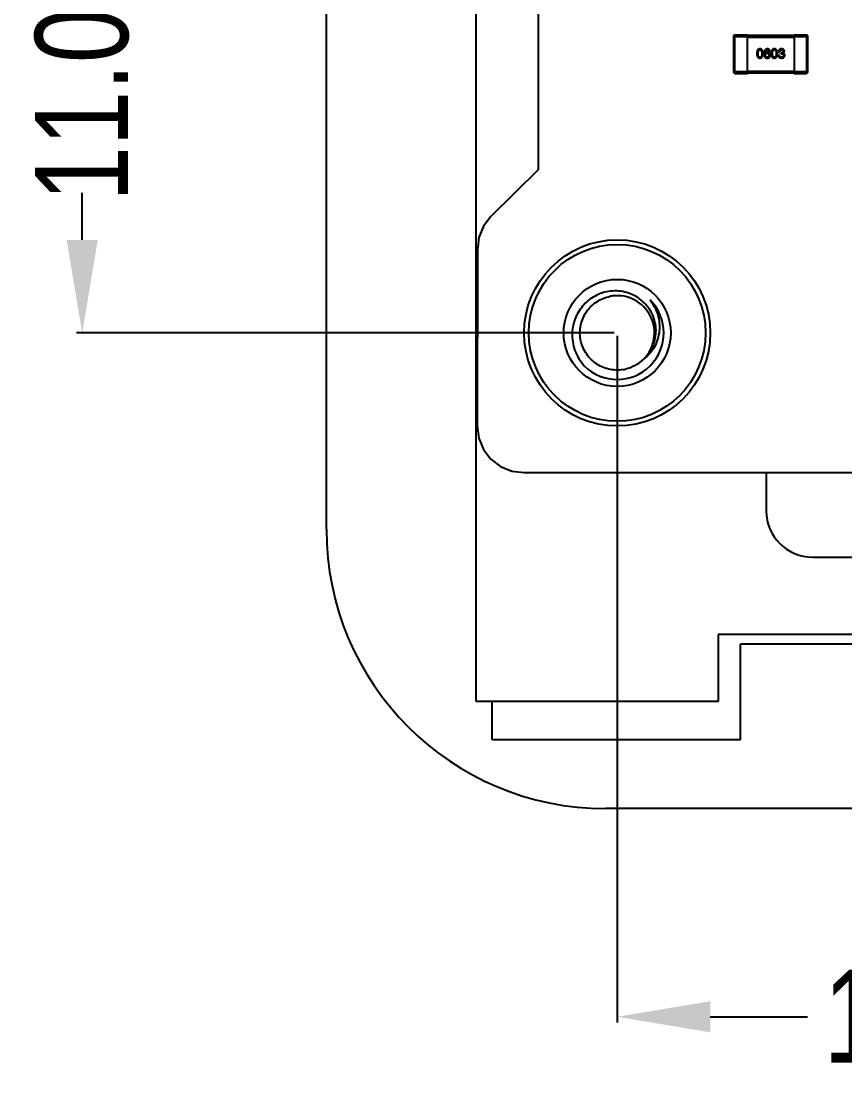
# Model space of a CAD drawing. Header units: inches. Extents: x -13 to 240, y -18 to 126.
# Drawn here: x 161.02 to 178.72, y 11.46 to 34.16 of the extents above; entities that cross this region are included whole.
import ezdxf

# ---------------------------------------------------------------- set-up
doc = ezdxf.new("R2010")
doc.units = ezdxf.units.IN
doc.header["$LTSCALE"] = 1.21
doc.header["$MEASUREMENT"] = 0
doc.header["$PDMODE"] = 3
doc.header["$PDSIZE"] = 0.3125
doc.layers.get('0').update_dxf_attribs({"linetype": 'CONTINUOUS'})
doc.layers.get('Defpoints').update_dxf_attribs({"linetype": 'CONTINUOUS'})
doc.layers.add('DIM', color=3, linetype='CONTINUOUS')
doc.styles.get("Standard").update_dxf_attribs({"font": 'txt', "width": 0.8})
doc.dimstyles.get("Standard").update_dxf_attribs({"dimtxt": 0.15625, "dimasz": 0.1875, "dimexe": 0.125, "dimexo": 0.0625, "dimgap": 0.09, "dimtad": 0, "dimtih": 1, "dimtoh": 1, "dimzin": 4, "dimdsep": 46, "dimtxsty": 'Standard', "dimblk": '_FILLED', "dimblk1": '_FILLED', "dimblk2": '_FILLED', "dimcen": 0.09, "dimazin": 1, "dimtp": 0.01, "dimtm": 0.01, "dimtfac": 1, "dimtofl": 0, "dimtmove": 0, "dimatfit": 3, "dimldrblk": '_FILLED', "dimfxl": 1, "dimtolj": 1, "dimtzin": 4, "dimarcsym": 0})

# ---------------------------------------------------------------- blocks, each defined once
blk = doc.blocks.new('_FILLED')
at = {"color": 0, "linetype": 'ByBlock'}
blk.add_solid([(0, 0), (-1, 0.167), (-1, -0.167)], dxfattribs=at)
blk = doc.blocks.new('*D54')
at = {"layer": 'Defpoints', "color": 0}
for p in [(162.33, 38.466), (171.327, 38.466), (173.827, 27.465)]:
    blk.add_point(p, dxfattribs=at)
at = {"layer": 'DIM', "color": 0, "lineweight": -2}
for p, q in [((171.264, 38.466), (162.205, 38.466)), ((162.33, 36.466), (162.33, 35.455)), ((162.33, 29.465), (162.33, 30.475)), ((173.764, 27.465), (162.205, 27.465))]:
    blk.add_line(p, q, dxfattribs=at)
at = {"layer": 'DIM', "color": 0, "lineweight": -2, "xscale": 2, "yscale": 2, "zscale": 2}
for p, rotation in [((162.33, 38.466), 90), ((162.33, 27.465), 270)]:
    blk.add_blockref('_FILLED', p, dxfattribs=dict(at, rotation=rotation))
at = {"layer": 'DIM', "color": 0, "insert": (162.33, 32.965), "char_height": 2, "attachment_point": 5, "rotation": 90}
blk.add_mtext('\\A1;11.00', dxfattribs=at)
blk = doc.blocks.new('*D61')
at = {"layer": 'Defpoints', "color": 0}
for p in [(173.826, 27.467), (188.056, 24.464), (173.826, 12.773)]:
    blk.add_point(p, dxfattribs=at)
at = {"layer": 'DIM', "color": 0, "lineweight": -2}
for p, q in [((173.826, 27.404), (173.826, 12.648)), ((188.056, 24.401), (188.056, 12.648)), ((175.826, 12.773), (177.918, 12.773)), ((186.056, 12.773), (183.964, 12.773))]:
    blk.add_line(p, q, dxfattribs=at)
at = {"layer": 'DIM', "color": 0, "lineweight": -2, "xscale": 2, "yscale": 2, "zscale": 2, "rotation": 180}
blk.add_blockref('_FILLED', (173.826, 12.773), dxfattribs=at)
at = {"layer": 'DIM', "color": 0, "lineweight": -2, "xscale": 2, "yscale": 2, "zscale": 2}
blk.add_blockref('_FILLED', (188.056, 12.773), dxfattribs=at)
at = {"layer": 'DIM', "color": 0, "insert": (180.941, 12.773), "char_height": 2, "attachment_point": 5}
blk.add_mtext('\\A1;14.23', dxfattribs=at)

msp = doc.modelspace()

# ---------------------------------------------------------------- linework, layer by layer
at = {"color": 7, "linetype": 'Continuous'}
for p, q in [((167.577, 23.246), (167.577, 103.686)), ((170.797, 19.546), (170.797, 102.386)), ((172.127, 36.716), (172.127, 30.966)), ((176.327, 33.832), (176.327, 33.072)), ((176.327, 33.832), (176.627, 33.832)), ((176.357, 33.042), (176.357, 33.862)), ((176.627, 33.862), (176.357, 33.862)), ((176.627, 33.042), (176.627, 33.862)), ((177.627, 33.852), (176.627, 33.852)), ((177.627, 33.862), (177.627, 33.042)), ((177.897, 33.862), (177.627, 33.862)), ((177.627, 33.832), (177.927, 33.832)), ((177.897, 33.862), (177.897, 33.042)), ((177.927, 33.072), (177.927, 33.832)), ((176.627, 33.822), (177.627, 33.822)), ((177.008, 33.473), (177.007, 33.474)), ((177.112, 33.516), (177.088, 33.516)), ((177.292, 33.432), (177.317, 33.432)), ((177.32, 33.504), (177.296, 33.504)), ((177.321, 33.375), (177.358, 33.369)), ((177.344, 33.463), (177.344, 33.483)), ((177.344, 33.483), (177.358, 33.483)), ((177.356, 33.463), (177.344, 33.463)), ((177.396, 33.476), (177.396, 33.475)), ((176.627, 33.072), (176.327, 33.072)), ((176.357, 33.042), (176.627, 33.042)), ((177.627, 33.082), (176.627, 33.082)), ((176.627, 33.052), (177.627, 33.052)), ((177.927, 33.072), (177.627, 33.072)), ((177.627, 33.042), (177.897, 33.042)), ((172.127, 30.966), (171.113, 29.965)), ((170.953, 29.756), (170.852, 29.513)), ((171.113, 29.965), (170.953, 29.756)), ((170.852, 29.513), (170.827, 29.252)), ((170.827, 29.252), (170.818, 25.466)), ((170.818, 25.466), (170.852, 25.205)), ((170.852, 25.205), (170.953, 24.962)), ((170.953, 24.962), (171.113, 24.753)), ((171.113, 24.753), (171.322, 24.593)), ((171.322, 24.593), (171.566, 24.492)), ((171.566, 24.492), (171.827, 24.466)), ((171.827, 24.466), (193.607, 24.463)), ((177.027, 24.465), (177.027, 23.646)), ((178.027, 22.646), (179.327, 22.646)), ((175.997, 20.986), (175.997, 19.546)), ((180.327, 20.986), (175.997, 20.986)), ((176.479, 18.726), (176.479, 20.777)), ((180.327, 20.777), (176.479, 20.777)), ((175.997, 19.546), (170.797, 19.546)), ((171.137, 18.726), (171.137, 19.546)), ((176.479, 18.726), (171.137, 18.726)), ((222.577, 17.246), (173.577, 17.246))]:
    msp.add_line(p, q, dxfattribs=at)
for radius in [2, 1.9, 1.15]:
    msp.add_circle((173.827, 27.466), radius, dxfattribs=at)
for centre, radius, start, end in [((176.357, 33.832), 0.03, 90, 180), ((177.897, 33.832), 0.03, 0, 90), ((176.357, 33.072), 0.03, 180, 270), ((177.897, 33.072), 0.03, 270, 0), ((173.827, 27.466), 1, 225, 45), ((173.826, 27.467), 0.799, 97.041, 100.9143), ((173.827, 27.466), 0.8, 315.539, 97.0457), ((173.827, 27.465), 0.799, 278.9757, 282.8536), ((178.027, 23.646), 1, 180, 270), ((173.577, 23.246), 6, 180, 270)]:
    msp.add_arc(centre, radius, start, end, dxfattribs=at)
for points, knots in [([(176.893, 33.569), (176.891, 33.569), (176.886, 33.568), (176.878, 33.567), (176.871, 33.565), (176.865, 33.562), (176.858, 33.558), (176.853, 33.554), (176.848, 33.549), (176.843, 33.543), (176.839, 33.536), (176.836, 33.528), (176.833, 33.52), (176.831, 33.511), (176.829, 33.501), (176.827, 33.49), (176.826, 33.479), (176.826, 33.471), (176.826, 33.467)], [0, 0, 0, 0, 0.057911, 0.113262, 0.165956, 0.217443, 0.268511, 0.319665, 0.372, 0.426129, 0.483365, 0.543779, 0.607756, 0.676562, 0.749704, 0.827713, 0.911177, 1, 1, 1, 1]), ([(176.826, 33.467), (176.826, 33.463), (176.826, 33.455), (176.827, 33.444), (176.829, 33.434), (176.831, 33.425), (176.833, 33.416), (176.836, 33.408), (176.839, 33.4), (176.844, 33.394), (176.848, 33.388), (176.853, 33.383), (176.859, 33.379), (176.865, 33.375), (176.871, 33.372), (176.878, 33.37), (176.886, 33.369), (176.891, 33.369), (176.893, 33.369)], [0, 0, 0, 0, 0.087693, 0.170223, 0.247496, 0.319826, 0.387768, 0.451403, 0.511459, 0.568358, 0.622671, 0.675251, 0.726739, 0.778422, 0.830759, 0.884394, 0.940865, 1, 1, 1, 1]), ([(176.853, 33.467), (176.853, 33.47), (176.853, 33.476), (176.854, 33.485), (176.854, 33.494), (176.855, 33.501), (176.857, 33.508), (176.858, 33.515), (176.861, 33.521), (176.863, 33.526), (176.866, 33.531), (176.869, 33.535), (176.872, 33.538), (176.876, 33.541), (176.88, 33.543), (176.884, 33.545), (176.889, 33.546), (176.892, 33.546), (176.893, 33.546)], [0, 0, 0, 0, 0.096452, 0.187278, 0.271765, 0.350519, 0.423437, 0.491321, 0.554011, 0.612224, 0.666281, 0.717003, 0.764884, 0.811423, 0.856783, 0.902993, 0.950236, 1, 1, 1, 1]), ([(176.893, 33.388), (176.892, 33.388), (176.889, 33.389), (176.884, 33.389), (176.88, 33.391), (176.876, 33.393), (176.872, 33.396), (176.869, 33.399), (176.866, 33.403), (176.863, 33.408), (176.861, 33.413), (176.858, 33.419), (176.857, 33.426), (176.855, 33.433), (176.854, 33.44), (176.854, 33.449), (176.853, 33.458), (176.853, 33.464), (176.853, 33.467)], [0, 0, 0, 0, 0.049766, 0.097012, 0.143225, 0.188786, 0.235079, 0.282962, 0.333687, 0.387747, 0.445963, 0.508657, 0.576545, 0.649868, 0.72822, 0.812712, 0.903543, 1, 1, 1, 1]), ([(176.961, 33.467), (176.961, 33.471), (176.961, 33.479), (176.959, 33.49), (176.958, 33.501), (176.956, 33.511), (176.953, 33.52), (176.95, 33.528), (176.947, 33.535), (176.943, 33.542), (176.938, 33.548), (176.933, 33.553), (176.928, 33.558), (176.922, 33.562), (176.915, 33.565), (176.909, 33.567), (176.901, 33.568), (176.896, 33.569), (176.893, 33.569)], [0, 0, 0, 0, 0.088475, 0.171606, 0.249595, 0.322626, 0.391327, 0.455765, 0.516374, 0.573675, 0.628522, 0.681161, 0.732559, 0.783563, 0.83504, 0.887639, 0.942585, 1, 1, 1, 1]), ([(176.893, 33.546), (176.895, 33.546), (176.898, 33.546), (176.903, 33.545), (176.908, 33.543), (176.912, 33.541), (176.915, 33.538), (176.919, 33.535), (176.922, 33.531), (176.925, 33.526), (176.927, 33.521), (176.929, 33.515), (176.931, 33.508), (176.932, 33.501), (176.934, 33.494), (176.934, 33.485), (176.935, 33.476), (176.935, 33.47), (176.935, 33.467)], [0, 0, 0, 0, 0.050604, 0.098688, 0.145699, 0.191791, 0.238625, 0.286717, 0.337546, 0.391814, 0.449755, 0.512106, 0.579685, 0.652048, 0.730262, 0.814146, 0.904281, 1, 1, 1, 1]), ([(176.893, 33.369), (176.896, 33.369), (176.901, 33.369), (176.909, 33.37), (176.916, 33.372), (176.922, 33.375), (176.928, 33.379), (176.934, 33.383), (176.939, 33.388), (176.943, 33.394), (176.947, 33.4), (176.951, 33.408), (176.954, 33.416), (176.956, 33.425), (176.958, 33.434), (176.96, 33.444), (176.961, 33.455), (176.961, 33.463), (176.961, 33.467)], [0, 0, 0, 0, 0.059134, 0.115603, 0.169236, 0.221572, 0.273254, 0.32474, 0.377319, 0.431815, 0.488555, 0.548609, 0.612242, 0.680182, 0.75251, 0.829782, 0.91231, 1, 1, 1, 1]), ([(176.935, 33.467), (176.935, 33.464), (176.935, 33.458), (176.934, 33.449), (176.934, 33.441), (176.932, 33.433), (176.931, 33.426), (176.929, 33.42), (176.927, 33.414), (176.925, 33.409), (176.922, 33.404), (176.919, 33.4), (176.915, 33.396), (176.912, 33.394), (176.908, 33.391), (176.903, 33.39), (176.898, 33.389), (176.895, 33.388), (176.893, 33.388)], [0, 0, 0, 0, 0.094834, 0.184067, 0.267029, 0.344713, 0.417334, 0.484367, 0.546941, 0.604717, 0.65953, 0.710539, 0.759381, 0.806382, 0.853027, 0.900623, 0.949121, 1, 1, 1, 1]), ([(177.054, 33.569), (177.051, 33.569), (177.046, 33.568), (177.038, 33.567), (177.03, 33.564), (177.024, 33.561), (177.017, 33.558), (177.011, 33.553), (177.006, 33.547), (177.001, 33.541), (176.997, 33.534), (176.993, 33.526), (176.99, 33.518), (176.987, 33.508), (176.985, 33.498), (176.984, 33.487), (176.983, 33.475), (176.982, 33.467), (176.982, 33.463)], [0, 0, 0, 0, 0.058957, 0.115262, 0.16907, 0.221312, 0.273147, 0.324961, 0.377649, 0.432026, 0.488925, 0.549039, 0.612912, 0.680653, 0.753056, 0.830314, 0.912483, 1, 1, 1, 1]), ([(176.982, 33.463), (176.982, 33.459), (176.982, 33.452), (176.983, 33.442), (176.984, 33.433), (176.986, 33.424), (176.988, 33.416), (176.99, 33.408), (176.993, 33.401), (176.995, 33.397), (176.996, 33.395)], [0, 0, 0, 0, 0.151498, 0.29521, 0.430242, 0.557137, 0.677306, 0.790845, 0.898111, 1, 1, 1, 1]), ([(176.996, 33.395), (176.998, 33.393), (177.001, 33.389), (177.006, 33.384), (177.012, 33.379), (177.018, 33.376), (177.025, 33.373), (177.032, 33.371), (177.04, 33.369), (177.045, 33.369), (177.048, 33.369)], [0, 0, 0, 0, 0.125033, 0.246266, 0.36603, 0.485265, 0.606781, 0.732144, 0.862551, 1, 1, 1, 1]), ([(177.007, 33.474), (177.007, 33.476), (177.008, 33.482), (177.009, 33.49), (177.01, 33.497), (177.012, 33.504), (177.014, 33.511), (177.016, 33.516), (177.018, 33.522), (177.021, 33.527), (177.024, 33.531), (177.028, 33.535), (177.031, 33.538), (177.035, 33.54), (177.04, 33.543), (177.044, 33.544), (177.049, 33.545), (177.053, 33.546), (177.054, 33.546)], [0, 0, 0, 0, 0.089218, 0.173709, 0.252753, 0.326963, 0.397099, 0.462534, 0.524018, 0.582178, 0.637235, 0.689955, 0.741228, 0.791618, 0.841661, 0.892925, 0.945259, 1, 1, 1, 1]), ([(177.054, 33.497), (177.052, 33.496), (177.047, 33.496), (177.039, 33.495), (177.033, 33.493), (177.026, 33.491), (177.021, 33.487), (177.016, 33.483), (177.012, 33.478), (177.01, 33.474), (177.008, 33.473)], [0, 0, 0, 0, 0.144617, 0.279572, 0.40596, 0.526097, 0.64389, 0.760003, 0.877724, 1, 1, 1, 1]), ([(177.011, 33.432), (177.011, 33.434), (177.011, 33.437), (177.012, 33.442), (177.013, 33.446), (177.014, 33.45), (177.015, 33.454), (177.017, 33.458), (177.019, 33.461), (177.022, 33.464), (177.024, 33.466), (177.027, 33.468), (177.031, 33.47), (177.034, 33.472), (177.038, 33.473), (177.042, 33.474), (177.046, 33.474), (177.049, 33.475), (177.051, 33.475)], [0, 0, 0, 0, 0.076072, 0.148369, 0.216753, 0.281358, 0.342792, 0.401604, 0.458929, 0.514444, 0.569818, 0.625343, 0.681554, 0.739608, 0.800134, 0.863477, 0.929547, 1, 1, 1, 1]), ([(177.052, 33.388), (177.051, 33.388), (177.047, 33.389), (177.043, 33.389), (177.039, 33.39), (177.035, 33.391), (177.031, 33.393), (177.028, 33.395), (177.025, 33.397), (177.022, 33.4), (177.02, 33.403), (177.017, 33.406), (177.015, 33.41), (177.014, 33.413), (177.013, 33.418), (177.012, 33.422), (177.011, 33.427), (177.011, 33.43), (177.011, 33.432)], [0, 0, 0, 0, 0.070403, 0.137196, 0.200053, 0.260887, 0.31876, 0.37535, 0.430743, 0.485927, 0.541678, 0.598832, 0.657726, 0.719441, 0.783504, 0.851852, 0.923533, 1, 1, 1, 1]), ([(177.048, 33.369), (177.051, 33.369), (177.056, 33.369), (177.064, 33.369), (177.071, 33.37), (177.077, 33.372), (177.083, 33.374), (177.089, 33.377), (177.093, 33.381), (177.096, 33.384), (177.097, 33.385)], [0, 0, 0, 0, 0.156782, 0.301945, 0.436395, 0.561474, 0.678489, 0.78853, 0.894967, 1, 1, 1, 1]), ([(177.051, 33.475), (177.053, 33.475), (177.055, 33.474), (177.06, 33.474), (177.064, 33.473), (177.067, 33.472), (177.071, 33.47), (177.074, 33.468), (177.077, 33.466), (177.079, 33.464), (177.082, 33.461), (177.084, 33.458), (177.086, 33.455), (177.087, 33.451), (177.088, 33.447), (177.089, 33.443), (177.09, 33.438), (177.09, 33.435), (177.09, 33.433)], [0, 0, 0, 0, 0.069884, 0.136529, 0.199638, 0.259844, 0.317774, 0.374356, 0.430026, 0.485148, 0.5409, 0.597889, 0.657472, 0.718614, 0.783613, 0.85129, 0.923712, 1, 1, 1, 1]), ([(177.09, 33.433), (177.09, 33.431), (177.09, 33.428), (177.089, 33.423), (177.088, 33.419), (177.087, 33.414), (177.086, 33.41), (177.084, 33.407), (177.082, 33.404), (177.08, 33.401), (177.077, 33.398), (177.074, 33.396), (177.071, 33.394), (177.068, 33.392), (177.064, 33.39), (177.061, 33.389), (177.056, 33.389), (177.054, 33.388), (177.052, 33.388)], [0, 0, 0, 0, 0.078863, 0.153308, 0.223539, 0.289857, 0.35341, 0.413572, 0.471721, 0.528235, 0.584279, 0.638781, 0.69466, 0.751251, 0.809198, 0.869697, 0.933318, 1, 1, 1, 1]), ([(177.112, 33.516), (177.112, 33.518), (177.111, 33.522), (177.11, 33.528), (177.109, 33.533), (177.107, 33.538), (177.104, 33.542), (177.102, 33.547), (177.099, 33.551), (177.095, 33.554), (177.091, 33.557), (177.087, 33.56), (177.082, 33.562), (177.078, 33.564), (177.072, 33.566), (177.067, 33.567), (177.061, 33.568), (177.056, 33.569), (177.054, 33.569)], [0, 0, 0, 0, 0.06947, 0.136096, 0.199592, 0.260665, 0.319672, 0.377156, 0.433415, 0.489984, 0.546535, 0.604276, 0.663499, 0.725182, 0.788953, 0.855683, 0.926216, 1, 1, 1, 1]), ([(177.054, 33.546), (177.057, 33.546), (177.061, 33.546), (177.067, 33.544), (177.072, 33.542), (177.077, 33.538), (177.081, 33.534), (177.084, 33.529), (177.087, 33.523), (177.088, 33.519), (177.088, 33.516)], [0, 0, 0, 0, 0.136586, 0.261496, 0.378089, 0.490612, 0.605522, 0.725767, 0.8561, 1, 1, 1, 1]), ([(177.117, 33.434), (177.116, 33.437), (177.116, 33.441), (177.115, 33.448), (177.114, 33.454), (177.112, 33.46), (177.11, 33.465), (177.107, 33.47), (177.104, 33.475), (177.1, 33.479), (177.096, 33.483), (177.091, 33.486), (177.086, 33.489), (177.081, 33.491), (177.075, 33.493), (177.068, 33.495), (177.061, 33.496), (177.057, 33.496), (177.054, 33.497)], [0, 0, 0, 0, 0.071527, 0.139094, 0.20346, 0.264939, 0.323904, 0.381383, 0.437591, 0.493343, 0.549401, 0.606085, 0.664838, 0.725424, 0.788712, 0.855452, 0.925772, 1, 1, 1, 1]), ([(177.097, 33.385), (177.098, 33.387), (177.102, 33.39), (177.106, 33.396), (177.109, 33.402), (177.112, 33.408), (177.114, 33.414), (177.115, 33.421), (177.116, 33.427), (177.117, 33.432), (177.117, 33.434)], [0, 0, 0, 0, 0.129393, 0.255335, 0.378531, 0.500878, 0.622934, 0.746191, 0.87096, 1, 1, 1, 1]), ([(177.204, 33.569), (177.202, 33.569), (177.196, 33.568), (177.189, 33.567), (177.182, 33.565), (177.175, 33.562), (177.169, 33.558), (177.164, 33.554), (177.159, 33.549), (177.154, 33.543), (177.15, 33.536), (177.147, 33.528), (177.144, 33.52), (177.141, 33.511), (177.139, 33.501), (177.138, 33.49), (177.137, 33.479), (177.137, 33.471), (177.137, 33.467)], [0, 0, 0, 0, 0.057911, 0.113262, 0.165956, 0.217443, 0.268511, 0.319665, 0.372, 0.426129, 0.483365, 0.543779, 0.607756, 0.676562, 0.749704, 0.827713, 0.911177, 1, 1, 1, 1]), ([(177.137, 33.467), (177.137, 33.463), (177.137, 33.455), (177.138, 33.444), (177.139, 33.434), (177.141, 33.425), (177.144, 33.416), (177.147, 33.408), (177.15, 33.4), (177.154, 33.394), (177.159, 33.388), (177.164, 33.383), (177.169, 33.379), (177.175, 33.375), (177.182, 33.372), (177.189, 33.37), (177.196, 33.369), (177.202, 33.369), (177.204, 33.369)], [0, 0, 0, 0, 0.087693, 0.170223, 0.247496, 0.319826, 0.387768, 0.451403, 0.511459, 0.568358, 0.622671, 0.675251, 0.726739, 0.778422, 0.830759, 0.884394, 0.940865, 1, 1, 1, 1]), ([(177.164, 33.467), (177.164, 33.47), (177.164, 33.476), (177.164, 33.485), (177.165, 33.494), (177.166, 33.501), (177.168, 33.508), (177.169, 33.515), (177.171, 33.521), (177.174, 33.526), (177.176, 33.531), (177.179, 33.535), (177.183, 33.538), (177.186, 33.541), (177.19, 33.543), (177.195, 33.545), (177.199, 33.546), (177.203, 33.546), (177.204, 33.546)], [0, 0, 0, 0, 0.096452, 0.187278, 0.271765, 0.350519, 0.423437, 0.491321, 0.554011, 0.612224, 0.666281, 0.717003, 0.764884, 0.811423, 0.856783, 0.902993, 0.950236, 1, 1, 1, 1]), ([(177.204, 33.388), (177.203, 33.388), (177.199, 33.389), (177.195, 33.389), (177.19, 33.391), (177.186, 33.393), (177.183, 33.396), (177.179, 33.399), (177.176, 33.403), (177.174, 33.408), (177.171, 33.413), (177.169, 33.419), (177.168, 33.426), (177.166, 33.433), (177.165, 33.44), (177.164, 33.449), (177.164, 33.458), (177.164, 33.464), (177.164, 33.467)], [0, 0, 0, 0, 0.049766, 0.097012, 0.143225, 0.188786, 0.235079, 0.282962, 0.333687, 0.387747, 0.445963, 0.508657, 0.576545, 0.649868, 0.72822, 0.812712, 0.903543, 1, 1, 1, 1]), ([(177.272, 33.467), (177.272, 33.471), (177.271, 33.479), (177.27, 33.49), (177.269, 33.501), (177.267, 33.511), (177.264, 33.52), (177.261, 33.528), (177.258, 33.535), (177.254, 33.542), (177.249, 33.548), (177.244, 33.553), (177.239, 33.558), (177.233, 33.562), (177.226, 33.565), (177.219, 33.567), (177.212, 33.568), (177.207, 33.569), (177.204, 33.569)], [0, 0, 0, 0, 0.088475, 0.171606, 0.249595, 0.322626, 0.391327, 0.455765, 0.516374, 0.573675, 0.628522, 0.681161, 0.732559, 0.783563, 0.83504, 0.887639, 0.942585, 1, 1, 1, 1]), ([(177.204, 33.546), (177.206, 33.546), (177.209, 33.546), (177.214, 33.545), (177.218, 33.543), (177.223, 33.541), (177.226, 33.538), (177.23, 33.535), (177.233, 33.531), (177.236, 33.526), (177.238, 33.521), (177.24, 33.515), (177.242, 33.508), (177.243, 33.501), (177.244, 33.494), (177.245, 33.485), (177.246, 33.476), (177.246, 33.47), (177.246, 33.467)], [0, 0, 0, 0, 0.050604, 0.098688, 0.145699, 0.191791, 0.238625, 0.286717, 0.337546, 0.391814, 0.449755, 0.512106, 0.579685, 0.652048, 0.730262, 0.814146, 0.904281, 1, 1, 1, 1]), ([(177.204, 33.369), (177.207, 33.369), (177.212, 33.369), (177.22, 33.37), (177.227, 33.372), (177.233, 33.375), (177.239, 33.379), (177.245, 33.383), (177.25, 33.388), (177.254, 33.394), (177.258, 33.4), (177.262, 33.408), (177.265, 33.416), (177.267, 33.425), (177.269, 33.434), (177.271, 33.444), (177.272, 33.455), (177.272, 33.463), (177.272, 33.467)], [0, 0, 0, 0, 0.059134, 0.115603, 0.169236, 0.221572, 0.273254, 0.32474, 0.377319, 0.431815, 0.488555, 0.548609, 0.612242, 0.680182, 0.75251, 0.829782, 0.91231, 1, 1, 1, 1]), ([(177.246, 33.467), (177.246, 33.464), (177.246, 33.458), (177.245, 33.449), (177.244, 33.441), (177.243, 33.433), (177.242, 33.426), (177.24, 33.42), (177.238, 33.414), (177.236, 33.409), (177.233, 33.404), (177.23, 33.4), (177.226, 33.396), (177.223, 33.394), (177.218, 33.391), (177.214, 33.39), (177.209, 33.389), (177.206, 33.388), (177.204, 33.388)], [0, 0, 0, 0, 0.094834, 0.184067, 0.267029, 0.344713, 0.417334, 0.484367, 0.546941, 0.604717, 0.65953, 0.710539, 0.759381, 0.806382, 0.853027, 0.900623, 0.949121, 1, 1, 1, 1]), ([(177.292, 33.432), (177.292, 33.43), (177.292, 33.427), (177.293, 33.422), (177.293, 33.417), (177.294, 33.412), (177.295, 33.408), (177.297, 33.404), (177.298, 33.4), (177.3, 33.396), (177.302, 33.393), (177.304, 33.389), (177.306, 33.386), (177.309, 33.384), (177.312, 33.381), (177.315, 33.379), (177.318, 33.377), (177.32, 33.376), (177.321, 33.375)], [0, 0, 0, 0, 0.078937, 0.154495, 0.226898, 0.296844, 0.363348, 0.427781, 0.48946, 0.549586, 0.607902, 0.664733, 0.720805, 0.776157, 0.831175, 0.886736, 0.943094, 1, 1, 1, 1]), ([(177.36, 33.569), (177.357, 33.569), (177.352, 33.568), (177.345, 33.568), (177.339, 33.566), (177.332, 33.564), (177.327, 33.562), (177.322, 33.559), (177.317, 33.556), (177.313, 33.552), (177.309, 33.548), (177.306, 33.543), (177.303, 33.538), (177.301, 33.532), (177.299, 33.526), (177.297, 33.519), (177.297, 33.512), (177.296, 33.507), (177.296, 33.504)], [0, 0, 0, 0, 0.073232, 0.142595, 0.207997, 0.270074, 0.329156, 0.386529, 0.441846, 0.496976, 0.551877, 0.607941, 0.665637, 0.725446, 0.788542, 0.855101, 0.925196, 1, 1, 1, 1]), ([(177.359, 33.388), (177.357, 33.388), (177.354, 33.388), (177.349, 33.389), (177.345, 33.39), (177.341, 33.391), (177.337, 33.393), (177.334, 33.394), (177.331, 33.397), (177.328, 33.399), (177.326, 33.402), (177.323, 33.405), (177.322, 33.409), (177.32, 33.413), (177.319, 33.417), (177.318, 33.422), (177.317, 33.427), (177.317, 33.43), (177.317, 33.432)], [0, 0, 0, 0, 0.071272, 0.13882, 0.201858, 0.262757, 0.320043, 0.376709, 0.431462, 0.486034, 0.541209, 0.597703, 0.65589, 0.717768, 0.782056, 0.850407, 0.92277, 1, 1, 1, 1]), ([(177.32, 33.504), (177.32, 33.506), (177.321, 33.509), (177.321, 33.514), (177.322, 33.518), (177.323, 33.522), (177.324, 33.526), (177.326, 33.529), (177.328, 33.533), (177.33, 33.535), (177.333, 33.538), (177.336, 33.54), (177.339, 33.542), (177.342, 33.543), (177.346, 33.544), (177.35, 33.545), (177.354, 33.546), (177.357, 33.546), (177.359, 33.546)], [0, 0, 0, 0, 0.078134, 0.15164, 0.221358, 0.286689, 0.348614, 0.407697, 0.464247, 0.520153, 0.574432, 0.629291, 0.684538, 0.742032, 0.801329, 0.863637, 0.930123, 1, 1, 1, 1]), ([(177.356, 33.463), (177.358, 33.463), (177.362, 33.463), (177.367, 33.462), (177.372, 33.462), (177.376, 33.46), (177.38, 33.459), (177.384, 33.458), (177.387, 33.456), (177.39, 33.454), (177.393, 33.451), (177.395, 33.449), (177.397, 33.446), (177.399, 33.442), (177.4, 33.439), (177.401, 33.435), (177.401, 33.431), (177.401, 33.428), (177.401, 33.427)], [0, 0, 0, 0, 0.082495, 0.159728, 0.232496, 0.300725, 0.365163, 0.425859, 0.483728, 0.538892, 0.592921, 0.646195, 0.699968, 0.754746, 0.811387, 0.870806, 0.933482, 1, 1, 1, 1]), ([(177.395, 33.515), (177.395, 33.514), (177.394, 33.511), (177.394, 33.508), (177.393, 33.505), (177.392, 33.502), (177.391, 33.499), (177.389, 33.496), (177.387, 33.494), (177.385, 33.492), (177.382, 33.49), (177.38, 33.488), (177.377, 33.487), (177.373, 33.486), (177.37, 33.485), (177.366, 33.484), (177.362, 33.484), (177.359, 33.483), (177.358, 33.483)], [0, 0, 0, 0, 0.067741, 0.131599, 0.192143, 0.249977, 0.306453, 0.361639, 0.416449, 0.471489, 0.527582, 0.584873, 0.644974, 0.70814, 0.77492, 0.845909, 0.920585, 1, 1, 1, 1]), ([(177.358, 33.369), (177.36, 33.369), (177.366, 33.369), (177.373, 33.37), (177.381, 33.371), (177.387, 33.373), (177.394, 33.375), (177.399, 33.378), (177.404, 33.381), (177.409, 33.385), (177.413, 33.389), (177.417, 33.394), (177.42, 33.399), (177.423, 33.404), (177.425, 33.41), (177.427, 33.416), (177.428, 33.423), (177.428, 33.427), (177.429, 33.43)], [0, 0, 0, 0, 0.078078, 0.151942, 0.221594, 0.28726, 0.350176, 0.409768, 0.467648, 0.523784, 0.578904, 0.634014, 0.689819, 0.746826, 0.805875, 0.867063, 0.931764, 1, 1, 1, 1]), ([(177.359, 33.546), (177.36, 33.546), (177.363, 33.546), (177.367, 33.545), (177.37, 33.544), (177.374, 33.543), (177.377, 33.542), (177.38, 33.541), (177.382, 33.539), (177.385, 33.538), (177.387, 33.536), (177.389, 33.533), (177.39, 33.531), (177.392, 33.528), (177.393, 33.525), (177.394, 33.522), (177.394, 33.519), (177.395, 33.516), (177.395, 33.515)], [0, 0, 0, 0, 0.078051, 0.151197, 0.220412, 0.286742, 0.34933, 0.409464, 0.467368, 0.52298, 0.578639, 0.633998, 0.690142, 0.746855, 0.805868, 0.867776, 0.932345, 1, 1, 1, 1]), ([(177.401, 33.427), (177.401, 33.425), (177.401, 33.422), (177.4, 33.418), (177.399, 33.414), (177.398, 33.411), (177.396, 33.407), (177.394, 33.404), (177.392, 33.402), (177.39, 33.399), (177.387, 33.397), (177.384, 33.395), (177.38, 33.393), (177.376, 33.391), (177.372, 33.39), (177.368, 33.389), (177.363, 33.389), (177.36, 33.388), (177.359, 33.388)], [0, 0, 0, 0, 0.068514, 0.133941, 0.195994, 0.255362, 0.312994, 0.369441, 0.424687, 0.480522, 0.537148, 0.594801, 0.654411, 0.716817, 0.781981, 0.850498, 0.923306, 1, 1, 1, 1]), ([(177.42, 33.517), (177.42, 33.519), (177.419, 33.523), (177.418, 33.529), (177.417, 33.534), (177.415, 33.539), (177.413, 33.543), (177.41, 33.548), (177.407, 33.551), (177.403, 33.555), (177.399, 33.558), (177.395, 33.561), (177.39, 33.563), (177.385, 33.565), (177.379, 33.566), (177.373, 33.567), (177.366, 33.568), (177.362, 33.569), (177.36, 33.569)], [0, 0, 0, 0, 0.067521, 0.132139, 0.193339, 0.252064, 0.309083, 0.364848, 0.420021, 0.475612, 0.532002, 0.589602, 0.649896, 0.712634, 0.778603, 0.848416, 0.922155, 1, 1, 1, 1]), ([(177.396, 33.476), (177.398, 33.477), (177.401, 33.479), (177.406, 33.482), (177.411, 33.487), (177.414, 33.492), (177.417, 33.497), (177.418, 33.503), (177.42, 33.51), (177.42, 33.515), (177.42, 33.517)], [0, 0, 0, 0, 0.125227, 0.244792, 0.361427, 0.478215, 0.59667, 0.722058, 0.856314, 1, 1, 1, 1]), ([(177.429, 33.43), (177.429, 33.431), (177.428, 33.434), (177.428, 33.438), (177.427, 33.442), (177.427, 33.446), (177.425, 33.449), (177.424, 33.453), (177.422, 33.456), (177.42, 33.459), (177.418, 33.461), (177.416, 33.464), (177.413, 33.466), (177.41, 33.468), (177.407, 33.47), (177.403, 33.472), (177.4, 33.473), (177.397, 33.474), (177.396, 33.475)], [0, 0, 0, 0, 0.071215, 0.138707, 0.20396, 0.266995, 0.327734, 0.387609, 0.445602, 0.503345, 0.561136, 0.618597, 0.677672, 0.738255, 0.799989, 0.863961, 0.930555, 1, 1, 1, 1]), ([(173.952, 26.676), (173.9, 26.668), (173.796, 26.662), (173.642, 26.683), (173.494, 26.733), (173.359, 26.811), (173.241, 26.914), (173.145, 27.037), (173.075, 27.177), (173.034, 27.327), (173.022, 27.483), (173.04, 27.638), (173.088, 27.787), (173.164, 27.923), (173.264, 28.042), (173.386, 28.14), (173.524, 28.213), (173.624, 28.242), (173.675, 28.252)], [0, 0, 0, 0, 0.062524, 0.125017, 0.187517, 0.250016, 0.312515, 0.375014, 0.437512, 0.500011, 0.562509, 0.625008, 0.687506, 0.750005, 0.812504, 0.875002, 0.937501, 1, 1, 1, 1]), ([(174.392, 26.901), (174.436, 26.94), (174.514, 27.027), (174.6, 27.181), (174.652, 27.35), (174.667, 27.525), (174.645, 27.7), (174.588, 27.867), (174.497, 28.018), (174.378, 28.148), (174.236, 28.252), (174.075, 28.325), (173.904, 28.365), (173.728, 28.371), (173.554, 28.343), (173.388, 28.283), (173.238, 28.192), (173.15, 28.113), (173.11, 28.07)], [0, 0, 0, 0, 0.062476, 0.124951, 0.187434, 0.24992, 0.31241, 0.374903, 0.437399, 0.499899, 0.562402, 0.624908, 0.687417, 0.749928, 0.812442, 0.874959, 0.937478, 1, 1, 1, 1]), ([(174.534, 28.173), (174.57, 28.126), (174.635, 28.025), (174.702, 27.859), (174.737, 27.683), (174.737, 27.504), (174.702, 27.328), (174.632, 27.163), (174.529, 27.016), (174.44, 26.935), (174.392, 26.901)], [0, 0, 0, 0, 0.125239, 0.250419, 0.375543, 0.5006, 0.625583, 0.750487, 0.875289, 1, 1, 1, 1]), ([(173.11, 28.07), (173.035, 27.989), (172.913, 27.798), (172.865, 27.577), (172.86, 27.466)], [0, 0, 0, 0, 0.499954, 1, 1, 1, 1]), ([(172.86, 27.466), (172.857, 27.402), (172.864, 27.273), (172.913, 27.085), (172.998, 26.91), (173.076, 26.807), (173.119, 26.759)], [0, 0, 0, 0, 0.249991, 0.499982, 0.74998, 1, 1, 1, 1])]:
    msp.add_open_spline(points, degree=3, knots=knots, dxfattribs=at)
msp.add_open_spline([(174.392, 26.901), (174.34, 26.848), (174.219, 26.757), (174.077, 26.703), (174.005, 26.686)], degree=3, dxfattribs=at)

# ---------------------------------------------------------------- dimensions: what is measured, and where the dimension line sits
at = {"layer": 'DIM'}
dim = msp.add_linear_dim(base=(162.33, 38.466), p1=(173.827, 27.465), p2=(171.327, 38.466), angle=90, dimstyle='Standard', override={"dimtxt": 2, "dimasz": 2, "dimtih": 0, "dimtoh": 0, "dimzin": 0, "dimcen": 0.198, "dimadec": 0, "dimazin": 0, "dimtp": 0, "dimtm": 0, "dimtdec": 4, "dimtzin": 0}, dxfattribs=at)
dim.commit()
dim.dimension.update_dxf_attribs({"geometry": '*D54', "text_midpoint": (162.33, 32.965)})
dim = msp.add_linear_dim(base=(173.826, 12.773), p1=(188.056, 24.464), p2=(173.826, 27.467), dimstyle='Standard', override={"dimtxt": 2, "dimasz": 2, "dimtih": 0, "dimtoh": 0, "dimzin": 0, "dimcen": 0.198, "dimadec": 0, "dimazin": 0, "dimtp": 0, "dimtm": 0, "dimtdec": 4, "dimtzin": 0}, dxfattribs=at)
dim.commit()
dim.dimension.update_dxf_attribs({"geometry": '*D61', "text_midpoint": (180.941, 12.773)})

doc.saveas('drawing.dxf')
